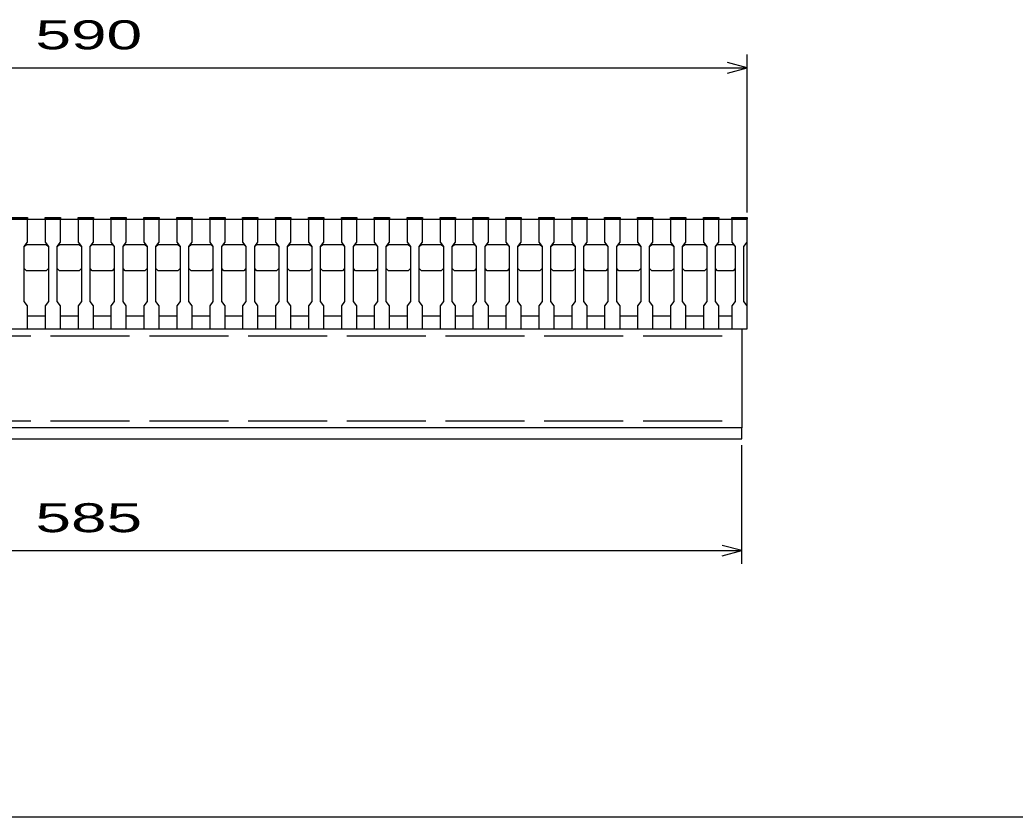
# Model space of a CAD drawing. Units: millimetres, scale not verified. Extents: x -1092 to 1042, y -770 to 629.
# Drawn here: x -586.5 to -132.9, y -690.9 to -327.7 of the extents above; entities that cross this region are included whole.
import ezdxf
from ezdxf.enums import TextEntityAlignment as Align

# ---------------------------------------------------------------- set-up
doc = ezdxf.new("R2010")
doc.units = ezdxf.units.MM
doc.header["$LTSCALE"] = 6
doc.linetypes.add('DASHED', pattern=[7.5, 6, -1.5])
for name, color, linetype, lineweight in [('0_2', 150, 'Continuous', 25), ('16', 3, 'Continuous', 25), ('22', 4, 'Continuous', 25)]:
    doc.layers.add(name, color=color, linetype=linetype, lineweight=lineweight)
doc.styles.add('ベクトル', font='')
doc.styles.get('ベクトル').set_extended_font_data('ベクトル')

msp = doc.modelspace()

# ---------------------------------------------------------------- linework, layer by layer
at = {"layer": '0_2'}
msp.add_line((1041.6, -690.9), (-1034.4, -690.9), dxfattribs=at)
at = {"layer": '16'}
for p, q in [((-845, -418.5), (-255, -418.5)), ((-590, -417.8), (-583, -417.8)), ((-583, -418.5), (-590, -418.5)), ((-583, -417.8), (-583, -418.5)), ((-583, -429), (-583, -418.5)), ((-575, -418.5), (-575, -417.8)), ((-575, -417.8), (-568, -417.8)), ((-575, -418.5), (-575, -429)), ((-568, -418.5), (-575, -418.5)), ((-568, -417.8), (-568, -418.5)), ((-568, -429), (-568, -418.5)), ((-560, -418.5), (-560, -417.8)), ((-560, -417.8), (-553, -417.8)), ((-560, -418.5), (-560, -429)), ((-553, -418.5), (-560, -418.5)), ((-553, -417.8), (-553, -418.5)), ((-553, -429), (-553, -418.5)), ((-545, -418.5), (-545, -417.8)), ((-545, -417.8), (-538, -417.8)), ((-545, -418.5), (-545, -429)), ((-538, -418.5), (-545, -418.5)), ((-538, -417.8), (-538, -418.5)), ((-538, -429), (-538, -418.5)), ((-530, -418.5), (-530, -417.8)), ((-530, -417.8), (-523, -417.8)), ((-530, -418.5), (-530, -429)), ((-523, -418.5), (-530, -418.5)), ((-523, -417.8), (-523, -418.5)), ((-523, -429), (-523, -418.5)), ((-515, -418.5), (-515, -417.8)), ((-515, -417.8), (-508, -417.8)), ((-515, -418.5), (-515, -429)), ((-508, -418.5), (-515, -418.5)), ((-508, -417.8), (-508, -418.5)), ((-508, -429), (-508, -418.5)), ((-500, -418.5), (-500, -417.8)), ((-500, -417.8), (-493, -417.8)), ((-500, -418.5), (-500, -429)), ((-493, -418.5), (-500, -418.5)), ((-493, -417.8), (-493, -418.5)), ((-493, -429), (-493, -418.5)), ((-485, -418.5), (-485, -417.8)), ((-485, -417.8), (-478, -417.8)), ((-485, -418.5), (-485, -429)), ((-478, -418.5), (-485, -418.5)), ((-478, -417.8), (-478, -418.5)), ((-478, -429), (-478, -418.5)), ((-470, -418.5), (-470, -417.8)), ((-470, -417.8), (-463, -417.8)), ((-470, -418.5), (-470, -429)), ((-463, -418.5), (-470, -418.5)), ((-463, -417.8), (-463, -418.5)), ((-463, -429), (-463, -418.5)), ((-455, -418.5), (-455, -417.8)), ((-455, -417.8), (-448, -417.8)), ((-455, -418.5), (-455, -429)), ((-448, -418.5), (-455, -418.5)), ((-448, -417.8), (-448, -418.5)), ((-448, -429), (-448, -418.5)), ((-440, -418.5), (-440, -417.8)), ((-440, -417.8), (-433, -417.8)), ((-440, -418.5), (-440, -429)), ((-433, -418.5), (-440, -418.5)), ((-433, -417.8), (-433, -418.5)), ((-433, -429), (-433, -418.5)), ((-425, -418.5), (-425, -417.8)), ((-425, -417.8), (-418, -417.8)), ((-425, -418.5), (-425, -429)), ((-418, -418.5), (-425, -418.5)), ((-418, -417.8), (-418, -418.5)), ((-418, -429), (-418, -418.5)), ((-410, -418.5), (-410, -417.8)), ((-410, -417.8), (-403, -417.8)), ((-410, -418.5), (-410, -429)), ((-403, -418.5), (-410, -418.5)), ((-403, -417.8), (-403, -418.5)), ((-403, -429), (-403, -418.5)), ((-395, -418.5), (-395, -417.8)), ((-395, -417.8), (-388, -417.8)), ((-395, -418.5), (-395, -429)), ((-388, -418.5), (-395, -418.5)), ((-388, -417.8), (-388, -418.5)), ((-388, -429), (-388, -418.5)), ((-380, -418.5), (-380, -417.8)), ((-380, -417.8), (-373, -417.8)), ((-380, -418.5), (-380, -429)), ((-373, -418.5), (-380, -418.5)), ((-373, -417.8), (-373, -418.5)), ((-373, -429), (-373, -418.5)), ((-365, -418.5), (-365, -417.8)), ((-365, -417.8), (-358, -417.8)), ((-365, -418.5), (-365, -429)), ((-358, -418.5), (-365, -418.5)), ((-358, -417.8), (-358, -418.5)), ((-358, -429), (-358, -418.5)), ((-350, -418.5), (-350, -417.8)), ((-350, -417.8), (-343, -417.8)), ((-350, -418.5), (-350, -429)), ((-343, -418.5), (-350, -418.5)), ((-343, -417.8), (-343, -418.5)), ((-343, -429), (-343, -418.5)), ((-335, -418.5), (-335, -417.8)), ((-335, -417.8), (-328, -417.8)), ((-335, -418.5), (-335, -429)), ((-328, -418.5), (-335, -418.5)), ((-328, -417.8), (-328, -418.5)), ((-328, -429), (-328, -418.5)), ((-320, -418.5), (-320, -417.8)), ((-320, -417.8), (-313, -417.8)), ((-320, -418.5), (-320, -429)), ((-313, -418.5), (-320, -418.5)), ((-313, -417.8), (-313, -418.5)), ((-313, -429), (-313, -418.5)), ((-305, -418.5), (-305, -417.8)), ((-305, -417.8), (-298, -417.8)), ((-305, -418.5), (-305, -429)), ((-298, -418.5), (-305, -418.5)), ((-298, -417.8), (-298, -418.5)), ((-298, -429), (-298, -418.5)), ((-290, -418.5), (-290, -417.8)), ((-290, -417.8), (-283, -417.8)), ((-290, -418.5), (-290, -429)), ((-283, -418.5), (-290, -418.5)), ((-283, -417.8), (-283, -418.5)), ((-283, -429), (-283, -418.5)), ((-275, -418.5), (-275, -417.8)), ((-275, -417.8), (-268, -417.8)), ((-275, -418.5), (-275, -429)), ((-268, -418.5), (-275, -418.5)), ((-268, -417.8), (-268, -418.5)), ((-268, -429), (-268, -418.5)), ((-262, -418.5), (-262, -417.8)), ((-262, -417.8), (-255, -417.8)), ((-262, -418.5), (-262, -429)), ((-255, -418.5), (-262, -418.5)), ((-255, -417.8), (-255, -418.5)), ((-255, -429), (-255, -418.5)), ((-255, -462.5), (-255, -418.5)), ((-584.5, -431), (-583, -429)), ((-584.5, -431), (-583.5, -430)), ((-583.5, -430), (-574.5, -430)), ((-575, -429), (-573.5, -431)), ((-574.5, -430), (-573.5, -431)), ((-569.5, -431), (-568, -429)), ((-569.5, -431), (-568.5, -430)), ((-568.5, -430), (-559.5, -430)), ((-560, -429), (-558.5, -431)), ((-559.5, -430), (-558.5, -431)), ((-554.5, -431), (-553, -429)), ((-554.5, -431), (-553.5, -430)), ((-553.5, -430), (-544.5, -430)), ((-545, -429), (-543.5, -431)), ((-544.5, -430), (-543.5, -431)), ((-539.5, -431), (-538, -429)), ((-539.5, -431), (-538.5, -430)), ((-538.5, -430), (-529.5, -430)), ((-530, -429), (-528.5, -431)), ((-529.5, -430), (-528.5, -431)), ((-524.5, -431), (-523, -429)), ((-524.5, -431), (-523.5, -430)), ((-523.5, -430), (-514.5, -430)), ((-515, -429), (-513.5, -431)), ((-514.5, -430), (-513.5, -431)), ((-509.5, -431), (-508, -429)), ((-509.5, -431), (-508.5, -430)), ((-508.5, -430), (-499.5, -430)), ((-500, -429), (-498.5, -431)), ((-499.5, -430), (-498.5, -431)), ((-494.5, -431), (-493, -429)), ((-494.5, -431), (-493.5, -430)), ((-493.5, -430), (-484.5, -430)), ((-485, -429), (-483.5, -431)), ((-484.5, -430), (-483.5, -431)), ((-479.5, -431), (-478, -429)), ((-479.5, -431), (-478.5, -430)), ((-478.5, -430), (-469.5, -430)), ((-470, -429), (-468.5, -431)), ((-469.5, -430), (-468.5, -431)), ((-464.5, -431), (-463, -429)), ((-464.5, -431), (-463.5, -430)), ((-463.5, -430), (-454.5, -430)), ((-455, -429), (-453.5, -431)), ((-454.5, -430), (-453.5, -431)), ((-449.5, -431), (-448, -429)), ((-449.5, -431), (-448.5, -430)), ((-448.5, -430), (-439.5, -430)), ((-440, -429), (-438.5, -431)), ((-439.5, -430), (-438.5, -431)), ((-434.5, -431), (-433, -429)), ((-434.5, -431), (-433.5, -430)), ((-433.5, -430), (-424.5, -430)), ((-425, -429), (-423.5, -431)), ((-424.5, -430), (-423.5, -431)), ((-419.5, -431), (-418, -429)), ((-419.5, -431), (-418.5, -430)), ((-418.5, -430), (-409.5, -430)), ((-410, -429), (-408.5, -431)), ((-409.5, -430), (-408.5, -431)), ((-404.5, -431), (-403, -429)), ((-404.5, -431), (-403.5, -430)), ((-403.5, -430), (-394.5, -430)), ((-395, -429), (-393.5, -431)), ((-394.5, -430), (-393.5, -431)), ((-389.5, -431), (-388, -429)), ((-389.5, -431), (-388.5, -430)), ((-388.5, -430), (-379.5, -430)), ((-380, -429), (-378.5, -431)), ((-379.5, -430), (-378.5, -431)), ((-374.5, -431), (-373, -429)), ((-374.5, -431), (-373.5, -430)), ((-373.5, -430), (-364.5, -430)), ((-365, -429), (-363.5, -431)), ((-364.5, -430), (-363.5, -431)), ((-359.5, -431), (-358, -429)), ((-359.5, -431), (-358.5, -430)), ((-358.5, -430), (-349.5, -430)), ((-350, -429), (-348.5, -431)), ((-349.5, -430), (-348.5, -431)), ((-344.5, -431), (-343, -429)), ((-344.5, -431), (-343.5, -430)), ((-343.5, -430), (-334.5, -430)), ((-335, -429), (-333.5, -431)), ((-334.5, -430), (-333.5, -431)), ((-329.5, -431), (-328, -429)), ((-329.5, -431), (-328.5, -430)), ((-328.5, -430), (-319.5, -430)), ((-320, -429), (-318.5, -431)), ((-319.5, -430), (-318.5, -431)), ((-314.5, -431), (-313, -429)), ((-314.5, -431), (-313.5, -430)), ((-313.5, -430), (-304.5, -430)), ((-305, -429), (-303.5, -431)), ((-304.5, -430), (-303.5, -431)), ((-299.5, -431), (-298, -429)), ((-299.5, -431), (-298.5, -430)), ((-298.5, -430), (-289.5, -430)), ((-290, -429), (-288.5, -431)), ((-289.5, -430), (-288.5, -431)), ((-284.5, -431), (-283, -429)), ((-284.5, -431), (-283.5, -430)), ((-283.5, -430), (-274.5, -430)), ((-275, -429), (-273.5, -431)), ((-274.5, -430), (-273.5, -431)), ((-269.5, -431), (-268, -429)), ((-269.5, -431), (-268.5, -430)), ((-268.5, -430), (-261.5, -430)), ((-262, -429), (-260.5, -431)), ((-261.5, -430), (-260.5, -431)), ((-256.5, -431), (-255, -429)), ((-584.5, -456), (-584.5, -431)), ((-573.5, -431), (-573.5, -456)), ((-569.5, -456), (-569.5, -431)), ((-558.5, -431), (-558.5, -456)), ((-554.5, -456), (-554.5, -431)), ((-543.5, -431), (-543.5, -456)), ((-539.5, -456), (-539.5, -431)), ((-528.5, -431), (-528.5, -456)), ((-524.5, -456), (-524.5, -431)), ((-513.5, -431), (-513.5, -456)), ((-509.5, -456), (-509.5, -431)), ((-498.5, -431), (-498.5, -456)), ((-494.5, -456), (-494.5, -431)), ((-483.5, -431), (-483.5, -456)), ((-479.5, -456), (-479.5, -431)), ((-468.5, -431), (-468.5, -456)), ((-464.5, -456), (-464.5, -431)), ((-453.5, -431), (-453.5, -456)), ((-449.5, -456), (-449.5, -431)), ((-438.5, -431), (-438.5, -456)), ((-434.5, -456), (-434.5, -431)), ((-423.5, -431), (-423.5, -456)), ((-419.5, -456), (-419.5, -431)), ((-408.5, -431), (-408.5, -456)), ((-404.5, -456), (-404.5, -431)), ((-393.5, -431), (-393.5, -456)), ((-389.5, -456), (-389.5, -431)), ((-378.5, -431), (-378.5, -456)), ((-374.5, -456), (-374.5, -431)), ((-363.5, -431), (-363.5, -456)), ((-359.5, -456), (-359.5, -431)), ((-348.5, -431), (-348.5, -456)), ((-344.5, -456), (-344.5, -431)), ((-333.5, -431), (-333.5, -456)), ((-329.5, -456), (-329.5, -431)), ((-318.5, -431), (-318.5, -456)), ((-314.5, -456), (-314.5, -431)), ((-303.5, -431), (-303.5, -456)), ((-299.5, -456), (-299.5, -431)), ((-288.5, -431), (-288.5, -456)), ((-284.5, -456), (-284.5, -431)), ((-273.5, -431), (-273.5, -456)), ((-269.5, -456), (-269.5, -431)), ((-260.5, -431), (-260.5, -456)), ((-256.5, -456), (-256.5, -431)), ((-583.5, -442), (-584.5, -441)), ((-574.5, -442), (-583.5, -442)), ((-573.5, -441), (-574.5, -442)), ((-568.5, -442), (-569.5, -441)), ((-559.5, -442), (-568.5, -442)), ((-558.5, -441), (-559.5, -442)), ((-553.5, -442), (-554.5, -441)), ((-544.5, -442), (-553.5, -442)), ((-543.5, -441), (-544.5, -442)), ((-538.5, -442), (-539.5, -441)), ((-529.5, -442), (-538.5, -442)), ((-528.5, -441), (-529.5, -442)), ((-523.5, -442), (-524.5, -441)), ((-514.5, -442), (-523.5, -442)), ((-513.5, -441), (-514.5, -442)), ((-508.5, -442), (-509.5, -441)), ((-499.5, -442), (-508.5, -442)), ((-498.5, -441), (-499.5, -442)), ((-493.5, -442), (-494.5, -441)), ((-484.5, -442), (-493.5, -442)), ((-483.5, -441), (-484.5, -442)), ((-478.5, -442), (-479.5, -441)), ((-469.5, -442), (-478.5, -442)), ((-468.5, -441), (-469.5, -442)), ((-463.5, -442), (-464.5, -441)), ((-454.5, -442), (-463.5, -442)), ((-453.5, -441), (-454.5, -442)), ((-448.5, -442), (-449.5, -441)), ((-439.5, -442), (-448.5, -442)), ((-438.5, -441), (-439.5, -442)), ((-433.5, -442), (-434.5, -441)), ((-424.5, -442), (-433.5, -442)), ((-423.5, -441), (-424.5, -442)), ((-418.5, -442), (-419.5, -441)), ((-409.5, -442), (-418.5, -442)), ((-408.5, -441), (-409.5, -442)), ((-403.5, -442), (-404.5, -441)), ((-394.5, -442), (-403.5, -442)), ((-393.5, -441), (-394.5, -442)), ((-388.5, -442), (-389.5, -441)), ((-379.5, -442), (-388.5, -442)), ((-378.5, -441), (-379.5, -442)), ((-373.5, -442), (-374.5, -441)), ((-364.5, -442), (-373.5, -442)), ((-363.5, -441), (-364.5, -442)), ((-358.5, -442), (-359.5, -441)), ((-349.5, -442), (-358.5, -442)), ((-348.5, -441), (-349.5, -442)), ((-343.5, -442), (-344.5, -441)), ((-334.5, -442), (-343.5, -442)), ((-333.5, -441), (-334.5, -442)), ((-328.5, -442), (-329.5, -441)), ((-319.5, -442), (-328.5, -442)), ((-318.5, -441), (-319.5, -442)), ((-313.5, -442), (-314.5, -441)), ((-304.5, -442), (-313.5, -442)), ((-303.5, -441), (-304.5, -442)), ((-298.5, -442), (-299.5, -441)), ((-289.5, -442), (-298.5, -442)), ((-288.5, -441), (-289.5, -442)), ((-283.5, -442), (-284.5, -441)), ((-274.5, -442), (-283.5, -442)), ((-273.5, -441), (-274.5, -442)), ((-268.5, -442), (-269.5, -441)), ((-261.5, -442), (-268.5, -442)), ((-260.5, -441), (-261.5, -442)), ((-583, -458), (-584.5, -456)), ((-583, -468.5), (-583, -458)), ((-573.5, -456), (-575, -458)), ((-575, -458), (-575, -468.5)), ((-568, -458), (-569.5, -456)), ((-568, -468.5), (-568, -458)), ((-558.5, -456), (-560, -458)), ((-560, -458), (-560, -468.5)), ((-553, -458), (-554.5, -456)), ((-553, -468.5), (-553, -458)), ((-543.5, -456), (-545, -458)), ((-545, -458), (-545, -468.5)), ((-538, -458), (-539.5, -456)), ((-538, -468.5), (-538, -458)), ((-528.5, -456), (-530, -458)), ((-530, -458), (-530, -468.5)), ((-523, -458), (-524.5, -456)), ((-523, -468.5), (-523, -458)), ((-513.5, -456), (-515, -458)), ((-515, -458), (-515, -468.5)), ((-508, -458), (-509.5, -456)), ((-508, -468.5), (-508, -458)), ((-498.5, -456), (-500, -458)), ((-500, -458), (-500, -468.5)), ((-493, -458), (-494.5, -456)), ((-493, -468.5), (-493, -458)), ((-483.5, -456), (-485, -458)), ((-485, -458), (-485, -468.5)), ((-478, -458), (-479.5, -456)), ((-478, -468.5), (-478, -458)), ((-468.5, -456), (-470, -458)), ((-470, -458), (-470, -468.5)), ((-463, -458), (-464.5, -456)), ((-463, -468.5), (-463, -458)), ((-453.5, -456), (-455, -458)), ((-455, -458), (-455, -468.5)), ((-448, -458), (-449.5, -456)), ((-448, -468.5), (-448, -458)), ((-438.5, -456), (-440, -458)), ((-440, -458), (-440, -468.5)), ((-433, -458), (-434.5, -456)), ((-433, -468.5), (-433, -458)), ((-423.5, -456), (-425, -458)), ((-425, -458), (-425, -468.5)), ((-418, -458), (-419.5, -456)), ((-418, -468.5), (-418, -458)), ((-408.5, -456), (-410, -458)), ((-410, -458), (-410, -468.5)), ((-403, -458), (-404.5, -456)), ((-403, -468.5), (-403, -458)), ((-393.5, -456), (-395, -458)), ((-395, -458), (-395, -468.5)), ((-388, -458), (-389.5, -456)), ((-388, -468.5), (-388, -458)), ((-378.5, -456), (-380, -458)), ((-380, -458), (-380, -468.5)), ((-373, -458), (-374.5, -456)), ((-373, -468.5), (-373, -458)), ((-363.5, -456), (-365, -458)), ((-365, -458), (-365, -468.5)), ((-358, -458), (-359.5, -456)), ((-358, -468.5), (-358, -458)), ((-348.5, -456), (-350, -458)), ((-350, -458), (-350, -468.5)), ((-343, -458), (-344.5, -456)), ((-343, -468.5), (-343, -458)), ((-333.5, -456), (-335, -458)), ((-335, -458), (-335, -468.5)), ((-328, -458), (-329.5, -456)), ((-328, -468.5), (-328, -458)), ((-318.5, -456), (-320, -458)), ((-320, -458), (-320, -468.5)), ((-313, -458), (-314.5, -456)), ((-313, -468.5), (-313, -458)), ((-303.5, -456), (-305, -458)), ((-305, -458), (-305, -468.5)), ((-298, -458), (-299.5, -456)), ((-298, -468.5), (-298, -458)), ((-288.5, -456), (-290, -458)), ((-290, -458), (-290, -468.5)), ((-283, -458), (-284.5, -456)), ((-283, -468.5), (-283, -458)), ((-273.5, -456), (-275, -458)), ((-275, -458), (-275, -468.5)), ((-268, -458), (-269.5, -456)), ((-268, -468.5), (-268, -458)), ((-260.5, -456), (-262, -458)), ((-262, -458), (-262, -468.5)), ((-255, -458), (-256.5, -456)), ((-255, -468.5), (-255, -458)), ((-583, -462.5), (-575, -462.5)), ((-568, -462.5), (-560, -462.5)), ((-553, -462.5), (-545, -462.5)), ((-538, -462.5), (-530, -462.5)), ((-523, -462.5), (-515, -462.5)), ((-508, -462.5), (-500, -462.5)), ((-493, -462.5), (-485, -462.5)), ((-478, -462.5), (-470, -462.5)), ((-463, -462.5), (-455, -462.5)), ((-448, -462.5), (-440, -462.5)), ((-433, -462.5), (-425, -462.5)), ((-418, -462.5), (-410, -462.5)), ((-403, -462.5), (-395, -462.5)), ((-388, -462.5), (-380, -462.5)), ((-373, -462.5), (-365, -462.5)), ((-358, -462.5), (-350, -462.5)), ((-343, -462.5), (-335, -462.5)), ((-328, -462.5), (-320, -462.5)), ((-313, -462.5), (-305, -462.5)), ((-298, -462.5), (-290, -462.5)), ((-283, -462.5), (-275, -462.5)), ((-268, -462.5), (-262, -462.5)), ((-842.5, -468.5), (-257.5, -468.5)), ((-590, -468.5), (-583, -468.5)), ((-575, -468.5), (-568, -468.5)), ((-560, -468.5), (-553, -468.5)), ((-545, -468.5), (-538, -468.5)), ((-530, -468.5), (-523, -468.5)), ((-515, -468.5), (-508, -468.5)), ((-500, -468.5), (-493, -468.5)), ((-485, -468.5), (-478, -468.5)), ((-470, -468.5), (-463, -468.5)), ((-455, -468.5), (-448, -468.5)), ((-440, -468.5), (-433, -468.5)), ((-425, -468.5), (-418, -468.5)), ((-410, -468.5), (-403, -468.5)), ((-395, -468.5), (-388, -468.5)), ((-380, -468.5), (-373, -468.5)), ((-365, -468.5), (-358, -468.5)), ((-350, -468.5), (-343, -468.5)), ((-335, -468.5), (-328, -468.5)), ((-320, -468.5), (-313, -468.5)), ((-305, -468.5), (-298, -468.5)), ((-290, -468.5), (-283, -468.5)), ((-275, -468.5), (-268, -468.5)), ((-262, -468.5), (-255, -468.5)), ((-257.5, -468.5), (-257.5, -513.5)), ((-257.5, -513.5), (-842.5, -513.5)), ((-257.5, -513.5), (-842.5, -513.5)), ((-257.5, -518.5), (-257.5, -513.5)), ((-842.5, -518.5), (-257.5, -518.5))]:
    msp.add_line(p, q, dxfattribs=at)
at = {"layer": '16', "linetype": 'DASHED'}
for p, q in [((-842.5, -471.7), (-257.5, -471.7)), ((-842.5, -510.3), (-257.5, -510.3))]:
    msp.add_line(p, q, dxfattribs=at)
at = {"layer": '22'}
for p, q in [((-255, -415.5), (-255, -343.5)), ((-255, -349.5), (-264, -347.1)), ((-845, -349.5), (-255, -349.5)), ((-264, -351.9), (-255, -349.5)), ((-257.5, -575.5), (-257.5, -521.5)), ((-842.5, -569.5), (-257.5, -569.5)), ((-257.5, -569.5), (-266.5, -567.1)), ((-266.5, -571.9), (-257.5, -569.5))]:
    msp.add_line(p, q, dxfattribs=at)

# ---------------------------------------------------------------- texts
at = {"layer": '22', "color": 2, "style": 'ベクトル', "width": 1.65}
for s, p in [(' 590 ', (-587.5, -334.5)), (' 585 ', (-587.5, -554.5))]:
    msp.add_text(s, height=13.2, dxfattribs=at).set_placement(p, align=Align.MIDDLE_LEFT)

doc.saveas('drawing.dxf')
